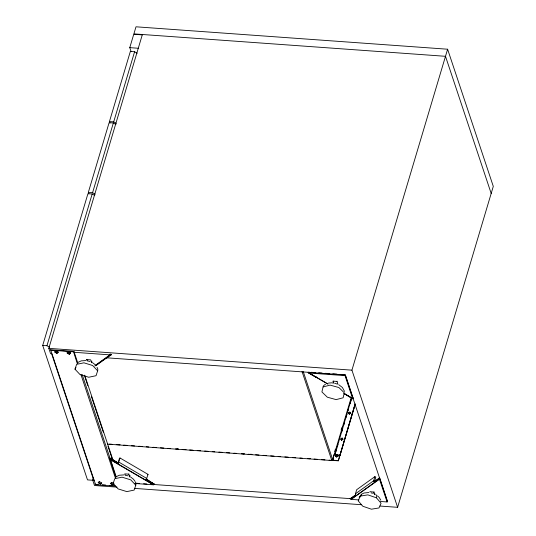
<?xml version="1.0" encoding="UTF-8"?>
<svg xmlns="http://www.w3.org/2000/svg" width="536" height="536" viewBox="0 0 536 536"><rect width="100%" height="100%" fill="white"/><g stroke="black" fill="none" stroke-linecap="round" stroke-linejoin="round"><path stroke-width="0.8" d="M109.746 457.945L115.944 477.502M355.314 404.03L340.045 455.258C333.821 455.68 334.142 451.64 333.024 459.352L332.528 459.473M374.61 481.589L375.803 477.187L374.878 476.645L356.654 489.73L355.435 493.824L355.549 494.922L350.162 498.788L351.382 499.385L358.859 499.921M316.481 376.882L316.461 377.585L308.18 372.741L308.582 372.118M323.067 386.932L321.922 391.937L327.322 397.189L336.106 399.615L343.127 397.792L344.28 392.788L338.879 387.535L330.089 385.109L323.067 386.932A5.956 4.616 50.1 0 1 325.533 384.386M131.092 51.603L129.772 47.644L133.752 34.27L142.248 34.887M92.902 480.276L87.502 479.888L42.706 345.418L87.944 193.664L92.192 193.972L94.765 195.479M88.855 193.965L88.326 192.384L109.109 122.67L113.357 122.979L115.93 124.486M109.967 123.139L109.445 121.558L130.349 51.436L134.596 51.737L137.169 53.245M49.526 347.228L46.954 345.72L92.192 193.972M95.147 194.193L92.574 192.692L113.357 122.979M116.265 123.367L113.692 121.866L134.596 51.737M50.619 353.767L48.809 348.353L142.382 34.492M73.774 351.395L50.9 349.854L50.799 350.182L95.596 484.671L115.642 486.112M56.072 351.067L58.25 352.34L56.836 353.358L54.652 352.085L56.146 350.819M56.836 353.358L58.35 352.011M68.427 351.958L70.611 353.231L69.191 354.249L67.013 352.969L68.481 351.79M69.191 354.249L70.705 352.902L69.07 351.944M73.452 351.475L77.305 363.676M81.887 374.845L82.417 375.528L82.263 375.2M87.1 360.842L86.745 359.341M91.448 362.564L91.891 361.09M110.242 353.954L109.974 354.852L95.227 365.445M117.042 487.13L94.497 485.509L92.695 480.095L93.411 477.697M98.202 484.517L95.596 484.671L94.986 483.934M99.589 481.723L101.773 482.996L100.353 484.015L98.175 482.742L99.642 481.556M100.353 484.015L101.398 483.01M110.128 458.762L109.927 459.432L153.256 484.792L154.596 484.383L146.214 478.909M114.128 483.887L112.714 484.906L110.537 483.633L111.997 482.447M119.99 457.972L118.262 463.117L119.394 458.401L119.99 457.972L148.036 474.38L146.308 479.532L154.596 484.383M112.714 484.906L113.759 483.894M129.605 476.705L128.821 473.925M129.578 476.926L130.02 475.452M153.39 484.343L153.256 484.792L134.971 483.472M309.567 372.158L309.299 373.056L308.18 372.741M332.876 383.327L333.539 381.116M337.807 383.984L337.023 381.21M353.405 397.906L352.715 398.817L345.043 375.629L345.311 374.731L340.32 374.376M380.078 506.058L397.618 507.317L351.931 370.162L447.607 49.218L135.997 26.8L133.886 33.882L445.496 56.307L491.184 193.456M331.349 460.243L331.308 460.665L332.823 459.861L333.687 460.491L338.317 460.833L354.993 404.58M331.804 459.848L332.179 459.654L331.261 460.498L107.495 444.13M334.725 451.52L335.435 449.128M341.13 430.033L341.841 427.641M351.254 397.431L332.749 459.506L331.704 460.183L302.016 371.475M351.696 397.846L334.853 454.883M335.087 454.086L336.755 448.485M337.231 446.89L337.948 444.485M341.526 432.492L342.718 428.492M343.67 425.289L344.387 422.891M345.82 418.093L347.013 414.094M347.965 410.891L348.681 408.492M350.108 403.695L351.301 399.695M338.317 460.833L355.04 404.037M351.448 499.157L379.535 479.171L379.803 478.273L387.387 501.06L387.119 501.957L380.473 501.475M369.887 491.606L373.827 492.122L374.677 494.674M374.878 476.645L373.659 480.745L373.773 481.844L379.716 477.81M373.625 493.308L374.061 491.834M374.744 494.447L374.945 493.777M397.618 507.317L493.294 186.374L447.607 49.218M75.007 369.217L76.621 364.353L83.924 362.812L92.641 365.505L97.653 370.845L96.038 375.709L88.735 377.25L80.025 374.557L75.007 369.217A5.956 4.583 -18.4 0 1 75.978 367.441M113.136 483.579L114.751 478.715L122.054 477.174L130.764 479.867L135.782 485.207L134.168 490.078L126.865 491.613L118.154 488.926L113.136 483.579A5.956 4.583 -18.4 0 1 113.692 482.367M369.002 492.504L364.045 493.006L361.626 494.145L360.272 496.122L358.195 500.832L362.812 506.252L371.428 509.2L378.986 507.947L381.069 503.237L376.446 497.817A5.956 2.204 -57.7 0 0 375.642 494.755M106.657 357.921L106.021 358.584L111.408 354.718L111.254 354.383M359.757 497.301L361.659 494.447L359.113 497.153M74.37 351.187L73.352 351.81L50.799 350.182L50.19 349.445M68.052 351.964L67.114 352.641L69.291 353.914M94.805 366.055L110.336 354.899L111.408 354.718M95.864 365.673L105.987 358.41M118.168 462.494L118.771 462.065L146.817 478.474M99.22 481.73L98.276 482.407L100.453 483.686M111.575 482.621L110.63 483.298L112.815 484.578M147.44 474.809L148.036 474.38M355.435 493.824L373.659 480.745L374.577 481.281M355.716 495.157L350.162 498.788M375.287 481.107L377.974 479.177M351.033 499.291L379.394 478.929L379.153 477.978M349.305 413.973L350.718 413.109L349.867 412.084L348.454 412.941L349.345 414.094M349.867 412.084L348.534 413.196L349.385 414.221M341.559 439.942L342.973 439.078L342.122 438.053L340.708 438.917L341.646 440.197L343.06 439.332M336.514 457.161L335.369 455.627L336.548 454.91M335.449 455.875L337.218 454.796L338.283 456.082L337.104 456.806M337.137 454.548L338.203 455.835L336.434 456.913L335.369 455.627M78.229 362.269L81.211 360.869L85.807 360.534M116.352 476.638L119.34 475.231L123.937 474.896M334.129 454.481L334.598 454.843M360.272 496.122L367.837 494.869L376.446 497.817M328.414 383.079L332.005 382.798M129.772 47.644L138.261 48.253M109.445 121.558L113.692 121.866M88.326 192.384L92.574 192.692M42.706 345.418L46.954 345.72M48.809 348.353L351.931 370.162M311.228 372.279L315.382 372.58M318.712 372.815L322.036 373.056M325.359 373.297L329.519 373.599M332.843 373.833L336.997 374.135M106.537 357.793L345.238 374.966L387.32 501.294M345.043 375.629L309.299 373.056L328.079 384.044M86.678 359.562L90.678 359.85L91.529 362.403M336.956 381.431L332.95 381.143L333.593 383.059M332.501 459.56L333.024 459.352L332.648 459.499L303.269 371.662M128.754 474.152L124.747 473.864L125.176 475.137M92.695 480.095L94.363 480.216M136.097 483.217L139.434 483.459M143.608 483.76L146.944 484.001M151.119 484.296L351.428 498.715M102.376 484.819L105.719 485.06M109.893 485.361L113.237 485.603M134.583 488.397L361.706 504.738M329.117 460.156L331.623 460.344L332.735 459.613L333.606 460.243L338.236 460.578M118.443 444.592L120.118 444.719M176.893 448.867L178.562 448.994M184.404 449.416L186.079 449.543M242.855 453.697L244.523 453.818M250.366 454.247L252.034 454.367M308.816 458.521L310.485 458.642M109.525 444.096L112.031 444.277M116.205 444.585L119.548 444.826M123.722 445.135L127.059 445.376M131.233 445.684L134.576 445.925M138.75 446.233L142.087 446.475M146.268 446.783L148.767 446.964M152.948 447.272L156.284 447.513M160.458 447.821L163.802 448.062M167.976 448.371L170.482 448.552M175.486 448.92L177.992 449.101M182.166 449.409L185.51 449.65M189.684 449.959L193.02 450.2M197.194 450.508L200.538 450.756M204.712 451.057L208.048 451.305M212.229 451.607L214.728 451.788M218.902 452.096L222.246 452.344M226.42 452.645L229.763 452.893M233.937 453.195L236.443 453.376M241.448 453.744L243.954 453.932M248.128 454.233L251.471 454.481M255.645 454.783L258.982 455.031M263.156 455.332L266.499 455.58M270.673 455.881L274.01 456.129M278.184 456.431L280.69 456.618M284.864 456.92L288.207 457.168M292.381 457.469L295.725 457.717M299.899 458.019L302.398 458.206M307.409 458.568L309.915 458.756M314.089 459.057L317.433 459.305M321.607 459.607L324.943 459.855M334.705 454.628L340.045 455.258M110.336 354.899L74.229 352.286L77.894 363.281M154.154 484.021L153.524 483.894M87.355 360.815L90.014 361.525M125.484 475.177L128.144 475.888M371.033 492.832L372.533 493.301M334.578 383.2L337.258 384.078M343.965 393.344L352.634 398.416L352.896 397.518L345.573 375.515M308.984 373.056L327.59 383.943M344.052 393.571L352.634 398.596M352.795 398.844L344.447 393.726M57.801 351.69L56.166 350.738L54.752 351.75L56.93 353.03M110.436 458.347L118.027 462.789M109.981 458.273L118.262 463.117M110.791 458.823L112.942 460.082M114.369 460.92L117.947 463.01M145.859 479.345L153.732 483.948M110.912 458.963L113.8 460.652M115.247 461.496L118.134 463.184M146.301 479.666L151.36 482.628M109.934 459.198L153.584 484.745M111.95 482.614L113.585 483.573M338.719 384.687L342.357 387.448L344.581 391.474M92.333 362.544L95.227 364.721M130.462 476.906L133.35 479.09L134.891 481.073M377.552 495.901L379.274 497.562L380.795 500.195M349.948 412.331L350.799 413.357M341.646 440.197L340.796 439.172L342.122 438.053M348.46 412.546L349.311 413.578L350.812 412.968M379.394 478.929L387.119 501.957M84.695 375.18L112.888 459.828M84.876 376.815L87.77 385.518M91.415 396.513L103.321 432.19M108.011 446.347L112.54 459.881M82.276 374.919L116.004 476.176M80.996 374.751L115.515 478.38M51.51 353.405L93.673 479.975M135.119 481.75A5.956 4.583 -18.4 0 1 135.782 485.207M96.996 367.388A5.956 4.583 -18.4 0 1 97.653 370.845"/></g></svg>
